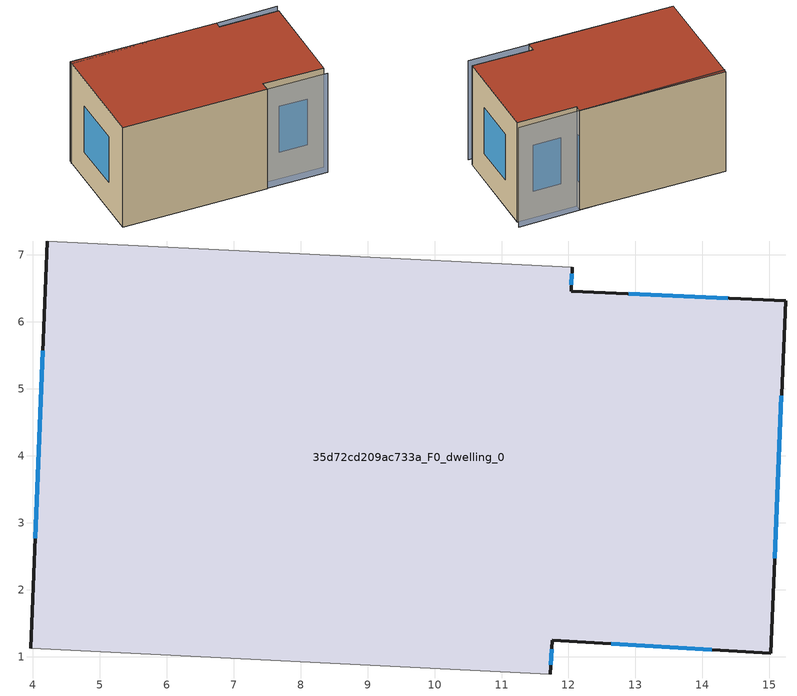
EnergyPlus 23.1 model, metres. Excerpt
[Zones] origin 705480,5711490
35d72cd209ac733a_F0_dwelling_0
 floor ground (EU_floor_Construction): 15.24,6.32 15.02,1.05 11.76,1.25 11.73,0.74 3.97,1.13 4.21,7.21 12.05,6.81 12.04,6.46 z0
 wall outside (EU_wall_Construction): 11.73,0.74 11.76,1.25 15.02,1.05 15.24,6.32 12.04,6.46 12.05,6.81 / 4.21,7.21 3.97,1.13 z0:6
 wall adiabatic (EU_wall_Construction): 3.97,1.13 11.73,0.74 / 12.05,6.81 4.21,7.21 z0:6
 window (EU_Window_Construction): 12.64,1.19 14.14,1.11 / 11.74,0.88 11.75,1.11 / 4.15,5.57 4.04,2.77 / 12.04,6.55 12.05,6.72 / 14.38,6.36 12.9,6.42 / 15.08,2.47 15.18,4.9 z1.62:4.38
 roof outside (EU_roof_Construction): 15.02,1.05 15.24,6.32 12.04,6.46 12.05,6.81 4.21,7.21 3.97,1.13 11.73,0.74 11.76,1.25 z6
shading: 3.97,1.13 15,0.58 / 15.36,6.72 4.19,7.04 z0:6
[Building]
EU S2 Campaign: North Axis=0; Terrain=City; Solar Distribution=FullExterior
[Site:Location]
London: Latitude=51.5; Longitude=-0.5; Time Zone=0; Elevation=25
[SizingPeriod:WeatherFileDays]
AnnualSizingPeriod: Begin Month=1; Begin Day of Month=1; End Month=12; End Day of Month=31; Day of Week for Start Day=Monday; Use Weather File Daylight Saving Period=No; Use Weather File Rain and Snow Indicators=No
[MATERIAL]
EU_InternalMass_Material: Roughness=MediumRough; Thickness=0.1; Conductivity=1; Density=1800; Specific Heat=900; Thermal Absorptance=0.9; Solar Absorptance=0.7; Visible Absorptance=0.7
[MATERIAL:NOMASS] Roughness=MediumRough; Thermal Absorptance=0.9; Solar Absorptance=0.7; Visible Absorptance=0.7
Name | Thermal Resistance
EU_wall_NoMass | 0.555556
EU_roof_NoMass | 0.510204
EU_floor_NoMass | 1.68919
[WINDOWMATERIAL:SIMPLEGLAZINGSYSTEM]
EU_Window_SimpleGlazing: UFactor=3.96; Solar Heat Gain Coefficient=0.85; Visible Transmittance=0.85
[CONSTRUCTION]
EU_wall_Construction: EU_wall_NoMass
EU_roof_Construction: EU_roof_NoMass
EU_floor_Construction: EU_floor_NoMass
EU_InternalMass_Construction: EU_InternalMass_Material
EU_Window_Construction: EU_Window_SimpleGlazing
[ZONE]
35d72cd209ac733a_F0_dwelling_0: Type=1; Multiplier=1; Ceiling Height=autocalculate; Volume=386.793; Floor Area=autocalculate; Part of Total Floor Area=Yes
[INTERNALMASS]
35d72cd209ac733a_F0_dwelling_0_EU_InternalMass: Construction=EU_InternalMass_Construction; Zone or ZoneList=35d72cd209ac733a_F0_dwelling_0; Surface Area=64.4653
[OTHEREQUIPMENT]
EU_Step8_InternalGain_35d72cd209ac733a_F0_dwelling_0_f000: Fuel Type=Electricity; Zone or ZoneList or Space or SpaceList=35d72cd209ac733a_F0_dwelling_0; Schedule=EU_Step8_GainSchedule_35d72cd209ac733a_F0_dwelling_0_f000; Design Level Calculation Method=Watts/Area; Power per Zone Floor Area=1; Fraction Latent=0; Fraction Radiant=0; Fraction Lost=0; Carbon Dioxide Generation Rate=0; EndUse Subcategory=EU_Step8_InternalGains
[ZONEVENTILATION:DESIGNFLOWRATE]
EU_ConstantAir_35d72cd209ac733a_F0_dwelling_0: Zone or ZoneList or Space or SpaceList=35d72cd209ac733a_F0_dwelling_0; Schedule=EU_AlwaysOn; Design Flow Rate Calculation Method=AirChanges/Hour; Air Changes per Hour=0.48; Ventilation Type=Natural; Fan Pressure Rise=0; Fan Total Efficiency=1; Constant Term Coefficient=1; Temperature Term Coefficient=0; Velocity Term Coefficient=0; Velocity Squared Term Coefficient=0; Minimum Indoor Temperature=-100; Maximum Indoor Temperature=100; Delta Temperature=-100; Minimum Outdoor Temperature=-100; Maximum Outdoor Temperature=100; Maximum Wind Speed=40
[HVACTEMPLATE:THERMOSTAT]
EU_HeatOnly_35d72cd209ac733a_F0_dwelling_0: Constant Heating Setpoint=20; Constant Cooling Setpoint=50
[HVACTEMPLATE:ZONE:IDEALLOADSAIRSYSTEM]
35d72cd209ac733a_F0_dwelling_0: Template Thermostat=EU_HeatOnly_35d72cd209ac733a_F0_dwelling_0; System Availability Schedule=EU_AlwaysOn; Maximum Heating Supply Air Temperature=50; Minimum Cooling Supply Air Temperature=13; Maximum Heating Supply Air Humidity Ratio=0.0156; Minimum Cooling Supply Air Humidity Ratio=0.0077; Heating Limit=NoLimit; Cooling Limit=NoLimit; Heating Availability Schedule=EU_AlwaysOn; Cooling Availability Schedule=EU_CoolingOff; Dehumidification Control Type=ConstantSensibleHeatRatio; Cooling Sensible Heat Ratio=0.7; Dehumidification Setpoint=60; Humidification Control Type=None; Humidification Setpoint=30; Outdoor Air Method=None; Outdoor Air Flow Rate per Person=0.00944; Outdoor Air Flow Rate per Zone Floor Area=0; Outdoor Air Flow Rate per Zone=0; Demand Controlled Ventilation Type=None; Outdoor Air Economizer Type=NoEconomizer; Heat Recovery Type=None; Sensible Heat Recovery Effectiveness=0.7; Latent Heat Recovery Effectiveness=0.65
[SIZING:ZONE]
35d72cd209ac733a_F0_dwelling_0: Zone Cooling Design Supply Air Temperature Input Method=SupplyAirTemperature; Zone Cooling Design Supply Air Temperature=13; Zone Heating Design Supply Air Temperature Input Method=SupplyAirTemperature; Zone Heating Design Supply Air Temperature=50; Zone Cooling Design Supply Air Humidity Ratio=0.008; Zone Heating Design Supply Air Humidity Ratio=0.008; Cooling Design Air Flow Method=DesignDay; Cooling Design Air Flow Rate=0; Cooling Minimum Air Flow per Zone Floor Area=0.000762; Cooling Minimum Air Flow=0; Cooling Minimum Air Flow Fraction=0.2; Heating Design Air Flow Method=DesignDay; Heating Design Air Flow Rate=0; Heating Maximum Air Flow per Zone Floor Area=0.002032; Heating Maximum Air Flow=0.141576; Heating Maximum Air Flow Fraction=0.3; Account for Dedicated Outdoor Air System=No; Dedicated Outdoor Air System Control Strategy=NeutralSupplyAir; Dedicated Outdoor Air Low Setpoint Temperature for Design=autosize; Dedicated Outdoor Air High Setpoint Temperature for Design=autosize; Zone Load Sizing Method=Sensible Load Only No Latent Load; Zone Latent Cooling Design Supply Air Humidity Ratio Input Method=HumidityRatioDifference; Zone Cooling Design Supply Air Humidity Ratio Difference=0.005; Zone Latent Heating Design Supply Air Humidity Ratio Input Method=HumidityRatioDifference; Zone Humidification Design Supply Air Humidity Ratio Difference=0.005
[SCHEDULE:CONSTANT]
Name | Hourly Value
EU_AlwaysOn | 1
EU_CoolingOff | 0
[SCHEDULE:FILE]
EU_Step8_GainSchedule_35d72cd209ac733a_F0_dwelling_0_f000: File=../../schedules/35d72cd209ac733a/35d72cd209ac733a_F0_dwelling_0_f000_gain.csv; Column Number=1; Rows to Skip at Top=0; Number of Hours of Data=8760; Column Separator=Comma; Interpolate to Timestep=No; Minutes per Item=60; Adjust Schedule for Daylight Savings=Yes
